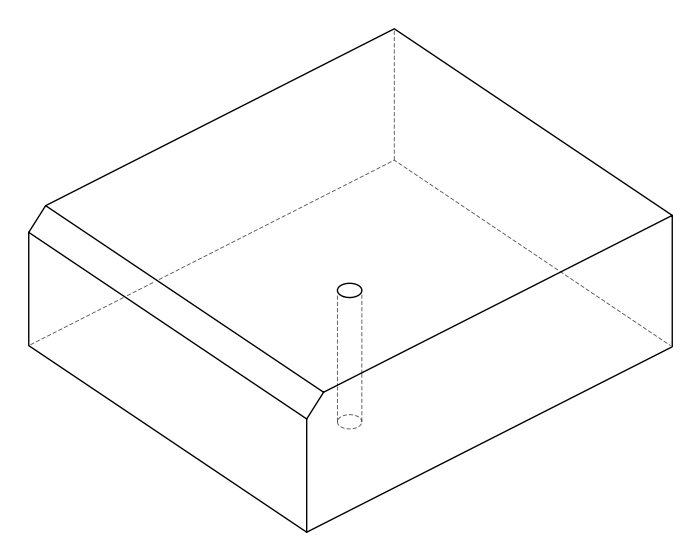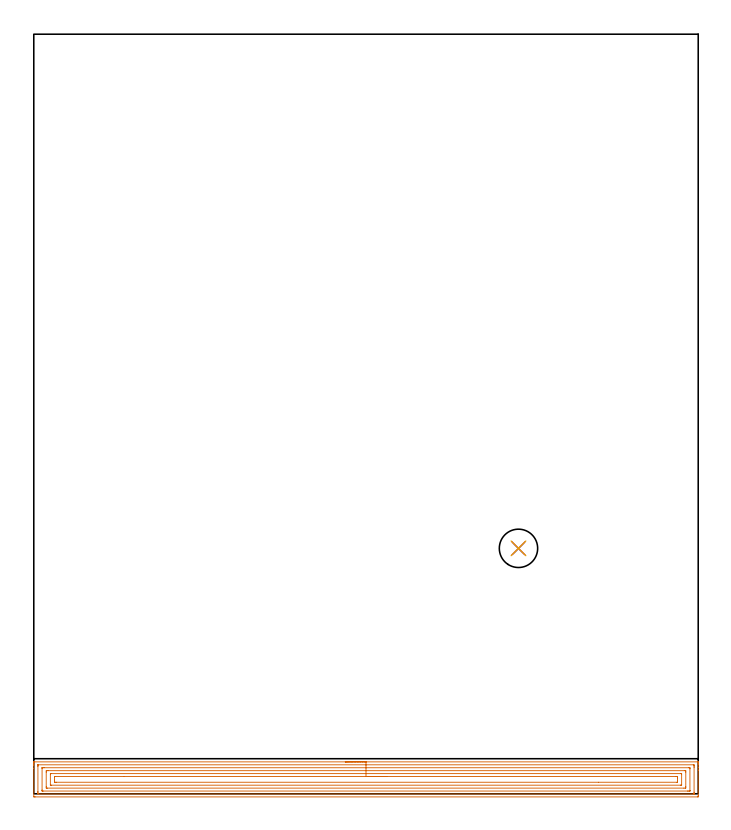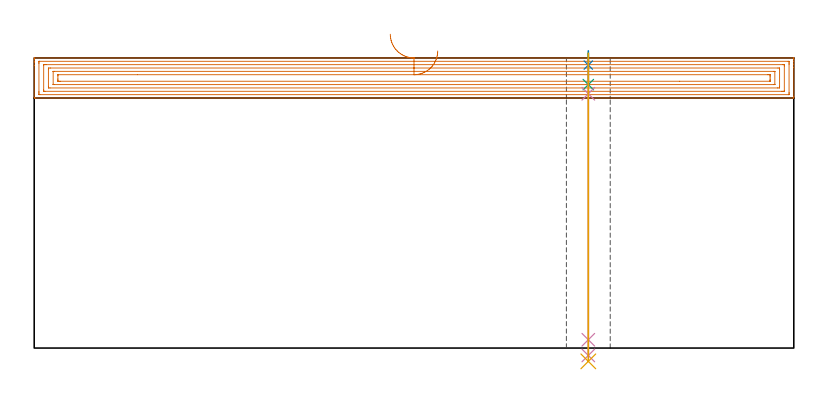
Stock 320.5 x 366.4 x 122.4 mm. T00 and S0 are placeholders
(PLAN: 5 operations, 4 tool changes, 17 min)
(1 AREA_MILL | FG_CHAMFER_SURFACE | UGT0205_001 | 15.74 min | 45766 mm3)
(2 SPOT_DRILL | STEP1HOLE | NXT0321_9005460120000 | 0.05 min | 186 mm3)
(3 DRILL_BLIND_HOLE_INTO_CENTER | STEP1HOLE | NXT0301_046 | 0.05 min | 358 mm3)
(4 GUN_DRILL_THROUGH_HOLE | STEP1HOLE | UGT0307_003 | 0.59 min | 4283 mm3)
(5 SPADE_DRILL_TO_ENLARGE_THROUGH_HOLE | STEP1HOLE | UGT0306_009 | 0.52 min | 28035 mm3)
(TOOL UGT0205_001 | Chamfer Mill 20 x 3 x 45 deg. | D20 FL50 Z2)
(TOOL NXT0321_9005460120000 | NC Spot Drill, 142deg, 12mm, Carbide, Uncoated | D12 PA142 FL30 Z2)
(TOOL NXT0301_046 | Carbide Drill 7.5mm [860.1-0750-038A1-MM 2214] | D7.5 PA140 FL53 Z2)
(TOOL UGT0307_003 | Gun Drill 7 mm | D7 PA130 FL24 Z1)
(TOOL UGT0306_009 | Spade Drill 18.5mm | D18.5 PA132 FL10 Z2)
(OP 1 AREA_MILL)
G17 G21 G94 G90
T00 M6
G54
G17 G0 G90 X150.25 Y15.4 S1061 M3
G43 Z132.4 H0
G94 G1 X150.288 Z131.528 F250.
X150.402 Z130.663
X150.591 Z129.812
X150.853 Z128.98
X151.187 Z128.174
X151.59 Z127.4
X152.058 Z126.664
X152.59 Z125.972
X153.179 Z125.329
X153.822 Z124.739
X154.514 Z124.208
X155.25 Z123.74
X156.024 Z123.337
X156.83 Z123.003
X157.662 Z122.741
X158.514 Z122.552
X159.378 Z122.438
X160.25 Z122.4
X320.317
X320.491 Y15.397 Z122.388
X320.493 Y15.38 Z122.372
X320.5 Y14.997 Z121.997
Y14.749 Z121.749
Y14.024 Z121.019
Y12.778 Z119.775
Y11.371 Z118.367
Y-1.009 Z105.989
X320.498 Y-1.272 Z105.726
X320.49 Y-1.492 Z105.506
X320.268 Y-1.499 Z105.499
X0.63 Y-1.5 Z105.5
X0.229 Y-1.497 Z105.502
X0.01 Y-1.492 Z105.506
X0. Y-1.27 Z105.728
Y12.256 Z119.25
Y13.662 Z120.658
Y14.024 Z121.019
Y14.749 Z121.749
Y14.997 Z121.997
X0.007 Y15.38 Z122.372
X0.009 Y15.397 Z122.388
X0.183 Y15.4 Z122.4
X160.25
Y13.986 Z120.986
X318.121 Y13.985 Z120.985
X318.482 Y13.979 Z120.979
X318.49 Y13.862 Z120.862
X318.497 Y13.613 Z120.613
X318.499 Y13.14 Z120.14
X318.5 Y12.726 Z119.726
Y0.76 Z107.76
X318.498 Y0.347 Z107.347
X318.49 Y-0.068 Z106.932
X318.487 Y-0.08 Z106.92
X318.48 Y-0.082 Z106.918
X318.455 Y-0.084 Z106.916
X318.402 Y-0.085 Z106.915
X318.295 Y-0.086 Z106.914
X2.379 Y-0.085 Z106.915
X2.018 Y-0.079 Z106.921
X2.01 Y0.038 Z107.038
X2.003 Y0.287 Z107.287
X2.001 Y0.76 Z107.76
X2. Y1.174 Z108.174
Y13.14 Z120.14
X2.002 Y13.552 Z120.552
X2.01 Y13.967 Z120.967
X2.013 Y13.98 Z120.98
X2.02 Y13.982 Z120.982
X2.045 Y13.984 Z120.984
X2.098 Y13.985 Z120.985
X2.205 Y13.986 Z120.986
X160.25
Y12.571 Z119.571
X315.974
X316.293 Y12.569 Z119.569
X316.399 Y12.567 Z119.567
X316.475 Y12.565 Z119.565
X316.49 Y12.46 Z119.46
X316.495 Y12.256 Z119.256
X316.499 Y12.052 Z119.052
Y1.644 Z108.644
X316.497 Y1.442 Z108.442
X316.49 Y1.372 Z108.372
X316.483 Y1.335 Z108.335
X316.452 Y1.334 Z108.334
X316.293 Y1.331 Z108.331
X315.717 Y1.329 Z108.329
X315.399
X4.526
X4.207 Y1.33 Z108.33
X4.101 Y1.332 Z108.332
X4.025 Y1.335 Z108.335
X4.01 Y1.44 Z108.44
X4.005 Y1.644 Z108.644
X4.001 Y1.848 Z108.848
Y12.256 Z119.256
X4.003 Y12.458 Z119.458
X4.01 Y12.528 Z119.528
X4.017 Y12.565 Z119.565
X4.048 Y12.566 Z119.566
X4.207 Y12.569 Z119.569
X4.783 Y12.571 Z119.571
X5.101
X160.25
Y11.157 Z118.157
X313.827
X314.37 Y11.15 Z118.15
X314.49 Y11.14 Z118.14
X314.496 Y10.928 Z117.928
X314.5 Y10.491 Z117.491
Y3.417 Z110.417
X314.496 Y2.973 Z109.973
X314.49 Y2.759 Z109.759
X314.281 Y2.749 Z109.749
X313.61 Y2.743 Z109.743
X6.673
X6.13 Y2.75 Z109.75
X6.01 Y2.76 Z109.76
X6.004 Y2.972 Z109.972
X6. Y3.408 Z110.408
Y10.483 Z117.483
X6.004 Y10.927 Z117.927
X6.01 Y11.141 Z118.141
X6.219 Y11.15 Z118.15
X6.89 Y11.157 Z118.157
X160.25
Y9.743 Z116.743
X311.963
X312.247 Y9.741 Z116.741
X312.435 Y9.737 Z116.737
X312.492 Y9.735 Z116.735
X312.494 Y9.726 Z116.726
X312.497 Y9.699 Z116.699
X312.499 Y9.603 Z116.603
Y4.297 Z111.297
X312.497 Y4.213 Z111.213
X312.494 Y4.172 Z111.172
X312.492 Y4.167 Z111.167
X312.468 Y4.164 Z111.164
X312.389 Y4.161 Z111.161
X312.105 Y4.157 Z111.157
X311.963
X8.537
X8.253 Y4.159 Z111.159
X8.064 Y4.163 Z111.163
X8.008 Y4.165 Z111.165
X8.006 Y4.174 Z111.174
X8.003 Y4.201 Z111.201
X8.001 Y4.297 Z111.297
Y9.603 Z116.603
X8.003 Y9.687 Z116.687
X8.006 Y9.728 Z116.728
X8.008 Y9.733 Z116.733
X8.032 Y9.736 Z116.736
X8.112 Y9.739 Z116.739
X8.395 Y9.742 Z116.742
X8.537 Y9.743 Z116.743
X160.25
Y8.329 Z115.329
X309.533 Y8.328 Z115.328
X310.033 Y8.326 Z115.326
X310.434 Y8.322 Z115.322
X310.49 Y8.319 Z115.319
X310.496 Y8.261 Z115.261
X310.499 Y7.834 Z114.834
X310.5 Y7.373 Z114.373
Y6.488 Z113.488
X310.499 Y6.066 Z113.066
X310.495 Y5.609 Z112.609
X310.49 Y5.58 Z112.58
X310.469 Y5.577 Z112.577
X310.408 Y5.574 Z112.574
X310.283 Y5.572 Z112.572
X272.354 Y5.571 Z112.571
X10.967
X10.467 Y5.573 Z112.573
X10.066 Y5.577 Z112.577
X10.01 Y5.58 Z112.58
X10.004 Y5.639 Z112.639
X10.001 Y6.066 Z113.066
X10. Y6.527 Z113.527
X10.002 Y7.834 Z114.834
X10.005 Y8.291 Z115.291
X10.01 Y8.32 Z115.32
X10.031 Y8.323 Z115.323
X10.092 Y8.326 Z115.326
X10.217 Y8.328 Z115.328
X43.54 Y8.329 Z115.329
X160.25
X161.122 Z115.367
X161.986 Z115.481
X162.838 Z115.67
X163.67 Z115.932
X164.476 Z116.266
X165.25 Z116.669
X165.986 Z117.137
X166.678 Z117.668
X167.321 Z118.258
X167.91 Z118.901
X168.442 Z119.593
X168.91 Z120.329
X169.313 Z121.103
X169.647 Z121.909
X169.909 Z122.741
X170.098 Z123.592
X170.212 Z124.457
X170.25 Z125.329
G0 Z132.4
M5
M2
(OP 2 SPOT_DRILL)
G17 G21 G94 G90
T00 M6
G54
G17 G0 G90 X233.8 Y118.4 S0 M3
G43 Z132.4 H0
G94 G81 G98 Z119.4 F250. R125.4
G80
M5
M2
(OP 3 DRILL_BLIND_HOLE_INTO_CENTER)
G17 G21 G94 G90
T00 M6
G54
G17 G0 G90 X233.8 Y118.4 S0 M3
G43 Z132.4 H1
G94 G81 G98 Z111.15 F250. R124.4
G80
M5
M2
(OP 4 GUN_DRILL_THROUGH_HOLE)
G17 G21 G94 G90
T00 M6
G54
G17 G0 G90 X233.8 Y118.4 M8
G43 Z132.4 H0
Z122.241
S716 M3
G94 G1 Z107.292 F125. M26
G4 X.084
Z3.5 F250.
G4 X.084
Z-3.132 F125.
G4 X.084
M5
M9
G0 Z122.241
Z132.4
M2
(OP 5 SPADE_DRILL_TO_ENLARGE_THROUGH_HOLE)
G17 G21 G94 G90
T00 M6
G54
G17 G0 G90 X233.8 Y118.4 S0 M3
G43 Z132.4 H0
G94 G73 G98 Z-5.618 F250. Q18.288 R124.4
G80
M5
M2
